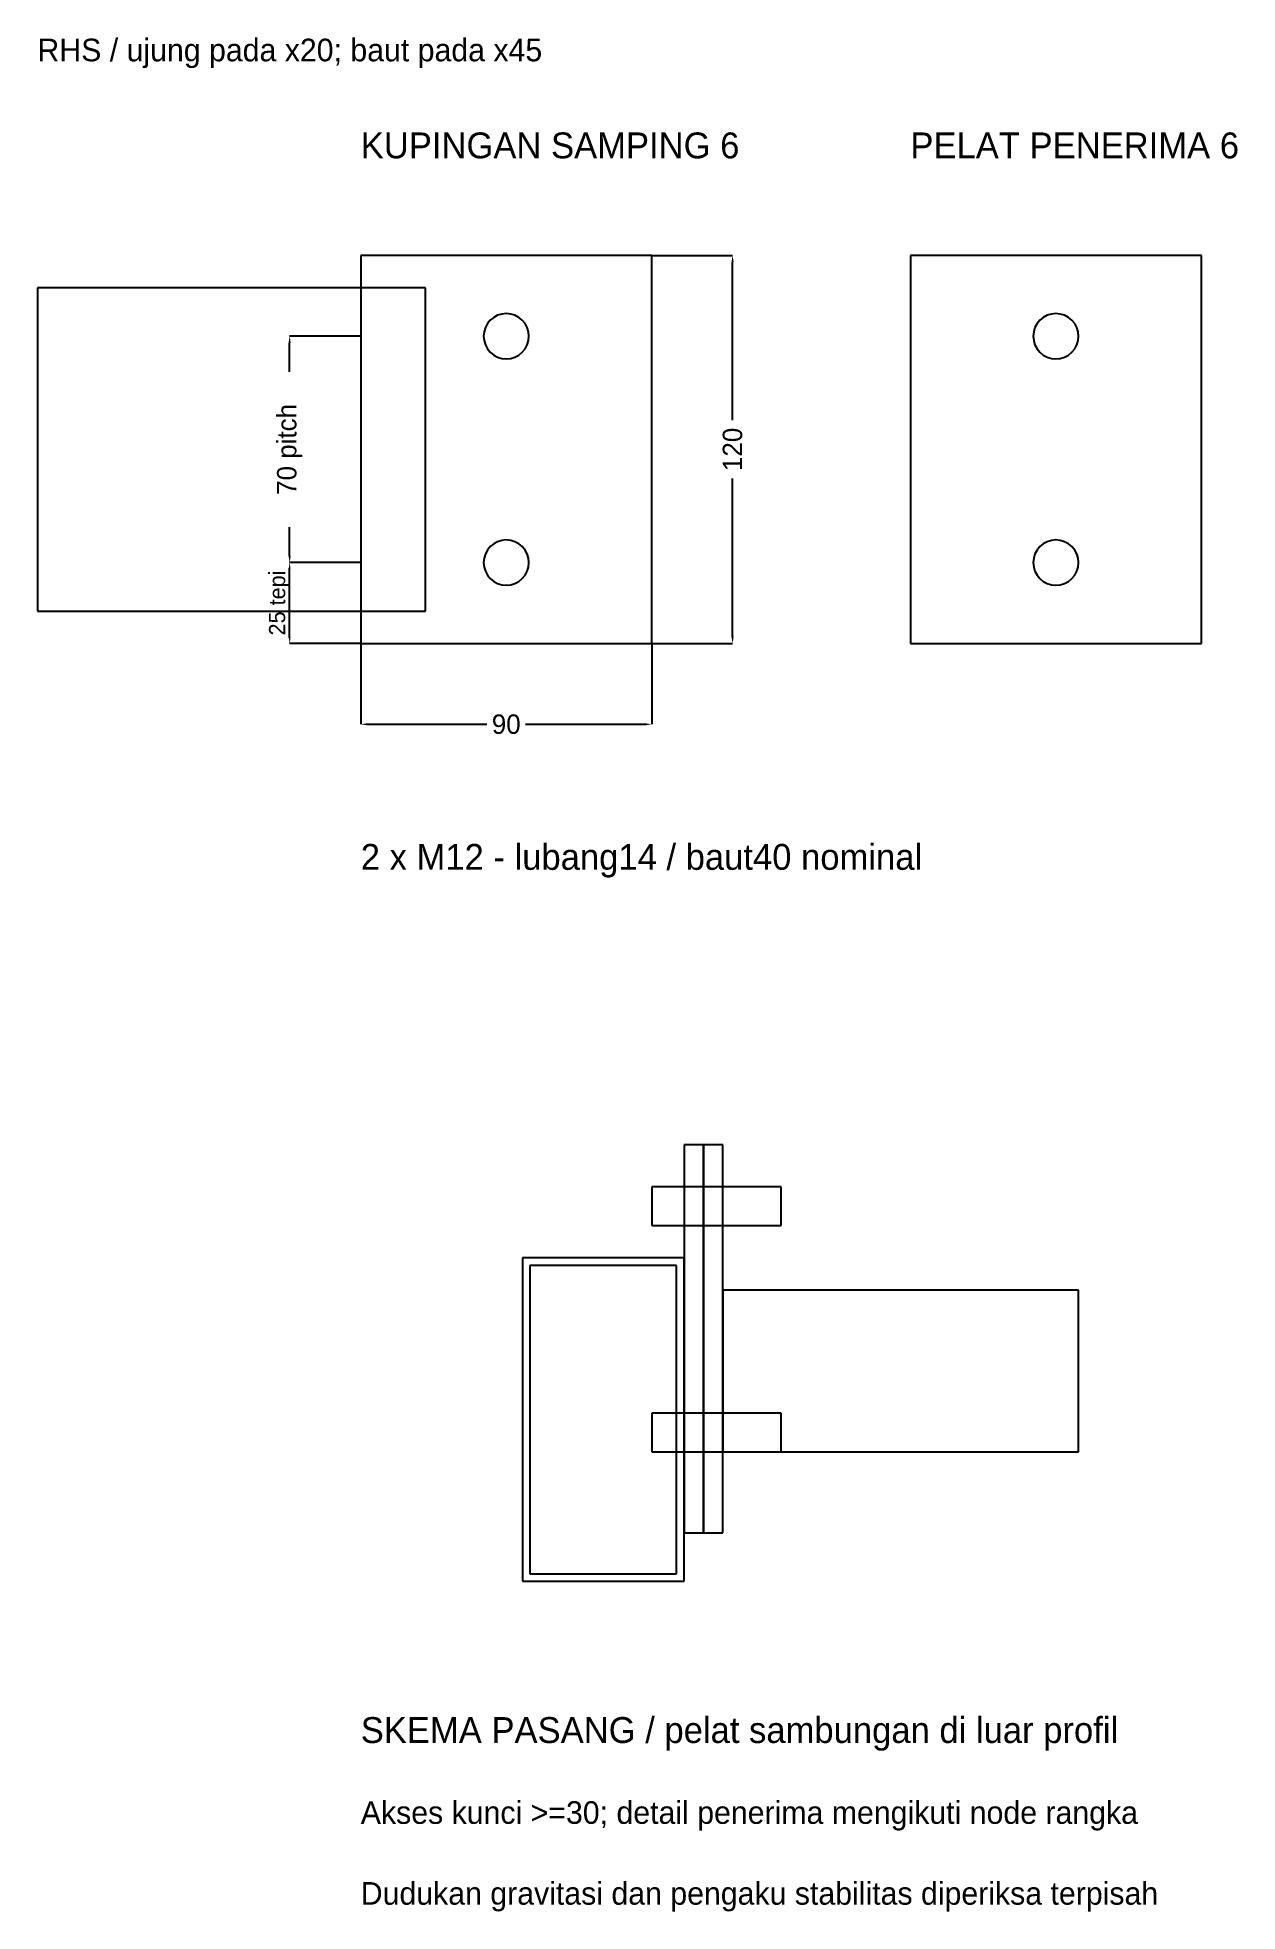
# Model space of a CAD drawing. Header units: millimetres. Extents: x -100 to 271, y -392 to 187.
import ezdxf

# ---------------------------------------------------------------- set-up
doc = ezdxf.new("R2010")
doc.units = ezdxf.units.MM
for name, color, linetype in [('balok', 7, 'Continuous'), ('context', 7, 'Continuous'), ('detail', 7, 'Continuous')]:
    doc.layers.add(name, color=color, linetype=linetype)
doc.dimstyles.get("Standard").update_dxf_attribs({"dimtxt": 2.5, "dimasz": 2.5, "dimexe": 1.25, "dimexo": 0.625, "dimtad": 1, "dimcen": 2.5, "dimazin": 3, "dimtfac": 1, "dimtmove": 0, "dimatfit": 3})

# ---------------------------------------------------------------- blocks, each defined once
blk = doc.blocks.new('_CLOSEDFILLED')
at = {"color": 0, "linetype": 'BYBLOCK'}
blk.add_solid([(-1, 0.16), (0, 0), (-1, -0.16)], dxfattribs=at)
blk = doc.blocks.new('*D1')
for p, q in [((0, 0), (0, -25)), ((90, 0), (90, -25)), ((2.1, -25), (39, -25)), ((51, -25), (87.9, -25))]:
    blk.add_line(p, q)
at = {"layer": 'Defpoints'}
for p in [(0, 0), (90, 0), (0, -25)]:
    blk.add_point(p, dxfattribs=at)
at = {"xscale": 2.0999999999999996, "yscale": 2.0999999999999996, "rotation": 180}
blk.add_blockref('_CLOSEDFILLED', (0, -25), dxfattribs=at)
at = {"xscale": 2.0999999999999996, "yscale": 2.0999999999999996}
blk.add_blockref('_CLOSEDFILLED', (90, -25), dxfattribs=at)
at = {"insert": (45, -25), "char_height": 6, "attachment_point": 5}
blk.add_mtext('90', dxfattribs=at)
blk = doc.blocks.new('*D2')
for p, q in [((90, 120), (115, 120)), ((115, 69), (115, 117.9)), ((115, 2.1), (115, 51)), ((90, 0), (115, 0))]:
    blk.add_line(p, q)
at = {"layer": 'Defpoints'}
for p in [(90, 120), (90, 0), (115, 0)]:
    blk.add_point(p, dxfattribs=at)
at = {"xscale": 2.0999999999999996, "yscale": 2.0999999999999996}
for p, rotation in [((115, 120), 90), ((115, 0), 270)]:
    blk.add_blockref('_CLOSEDFILLED', p, dxfattribs=dict(at, rotation=rotation))
at = {"insert": (115, 60), "char_height": 6, "attachment_point": 5, "rotation": 90}
blk.add_mtext('120', dxfattribs=at)
blk = doc.blocks.new('*D3')
for p, q in [((0, 95), (-22, 95)), ((-22, 84), (-22, 92.9)), ((-22, 27.1), (-22, 36)), ((0, 25), (-22, 25))]:
    blk.add_line(p, q)
at = {"layer": 'Defpoints'}
for p in [(0, 95), (-22, 25), (0, 25)]:
    blk.add_point(p, dxfattribs=at)
at = {"xscale": 2.0999999999999996, "yscale": 2.0999999999999996}
for p, rotation in [((-22, 95), 90), ((-22, 25), 270)]:
    blk.add_blockref('_CLOSEDFILLED', p, dxfattribs=dict(at, rotation=rotation))
at = {"insert": (-22, 60), "char_height": 6, "attachment_point": 5, "rotation": 90}
blk.add_mtext('70 pitch', dxfattribs=at)
blk = doc.blocks.new('*D4')
for p, q in [((0, 25), (-22, 25)), ((-22, 1.75), (-22, 23.25)), ((0, 0), (-22, 0))]:
    blk.add_line(p, q)
at = {"layer": 'Defpoints'}
for p in [(0, 25), (-22, 0), (0, 0)]:
    blk.add_point(p, dxfattribs=at)
at = {"xscale": 1.75, "yscale": 1.75}
for p, rotation in [((-22, 25), 90), ((-22, 0), 270)]:
    blk.add_blockref('_CLOSEDFILLED', p, dxfattribs=dict(at, rotation=rotation))
at = {"insert": (-25.125, 12.5), "char_height": 5, "attachment_point": 5, "rotation": 90}
blk.add_mtext('25 tepi', dxfattribs=at)

msp = doc.modelspace()

# ---------------------------------------------------------------- linework, layer by layer
at = {"layer": 'balok'}
for p, q in [((100, -190), (50, -190)), ((50, -190), (50, -290)), ((100, -290), (100, -190)), ((222, -200), (112, -200)), ((112, -200), (112, -250)), ((222, -250), (222, -200)), ((112, -250), (222, -250)), ((50, -290), (100, -290))]:
    msp.add_line(p, q, dxfattribs=at)
at = {"layer": 'context'}
for p, q in [((260, 120), (170, 120)), ((170, 120), (170, 0)), ((260, 0), (260, 120)), ((20, 110), (-100, 110)), ((-100, 110), (-100, 10)), ((20, 10), (20, 110)), ((-100, 10), (20, 10)), ((170, 0), (260, 0)), ((112, -155), (106, -155)), ((106, -155), (106, -275)), ((112, -275), (112, -155)), ((97.7, -192.3), (52.3, -192.3)), ((52.3, -192.3), (52.3, -287.7)), ((97.7, -287.7), (97.7, -192.3)), ((106, -275), (112, -275)), ((52.3, -287.7), (97.7, -287.7))]:
    msp.add_line(p, q, dxfattribs=at)
at = {"layer": 'detail'}
for p, q in [((90, 120), (0, 120)), ((0, 120), (0, 0)), ((90, 0), (90, 120)), ((39.18, 98.889), (38.533, 97.679)), ((40.05, 99.95), (39.18, 98.889)), ((41.111, 100.82), (40.05, 99.95)), ((42.321, 101.467), (41.111, 100.82)), ((43.634, 101.865), (42.321, 101.467)), ((45, 102), (43.634, 101.865)), ((46.366, 101.865), (45, 102)), ((47.679, 101.467), (46.366, 101.865)), ((48.889, 100.82), (47.679, 101.467)), ((49.95, 99.95), (48.889, 100.82)), ((50.82, 98.889), (49.95, 99.95)), ((51.467, 97.679), (50.82, 98.889)), ((209.18, 98.889), (208.533, 97.679)), ((210.05, 99.95), (209.18, 98.889)), ((211.111, 100.82), (210.05, 99.95)), ((212.321, 101.467), (211.111, 100.82)), ((213.634, 101.865), (212.321, 101.467)), ((215, 102), (213.634, 101.865)), ((216.366, 101.865), (215, 102)), ((217.679, 101.467), (216.366, 101.865)), ((218.889, 100.82), (217.679, 101.467)), ((219.95, 99.95), (218.889, 100.82)), ((220.82, 98.889), (219.95, 99.95)), ((221.467, 97.679), (220.82, 98.889)), ((38.135, 96.366), (38, 95)), ((38, 95), (38.135, 93.634)), ((38.533, 97.679), (38.135, 96.366)), ((38.135, 93.634), (38.533, 92.321)), ((51.865, 96.366), (51.467, 97.679)), ((51.467, 92.321), (51.865, 93.634)), ((52, 95), (51.865, 96.366)), ((51.865, 93.634), (52, 95)), ((208.135, 96.366), (208, 95)), ((208, 95), (208.135, 93.634)), ((208.533, 97.679), (208.135, 96.366)), ((208.135, 93.634), (208.533, 92.321)), ((221.865, 96.366), (221.467, 97.679)), ((221.467, 92.321), (221.865, 93.634)), ((222, 95), (221.865, 96.366)), ((221.865, 93.634), (222, 95)), ((38.533, 92.321), (39.18, 91.111)), ((39.18, 91.111), (40.05, 90.05)), ((40.05, 90.05), (41.111, 89.18)), ((41.111, 89.18), (42.321, 88.533)), ((42.321, 88.533), (43.634, 88.135)), ((43.634, 88.135), (45, 88)), ((45, 88), (46.366, 88.135)), ((46.366, 88.135), (47.679, 88.533)), ((47.679, 88.533), (48.889, 89.18)), ((48.889, 89.18), (49.95, 90.05)), ((49.95, 90.05), (50.82, 91.111)), ((50.82, 91.111), (51.467, 92.321)), ((208.533, 92.321), (209.18, 91.111)), ((209.18, 91.111), (210.05, 90.05)), ((210.05, 90.05), (211.111, 89.18)), ((211.111, 89.18), (212.321, 88.533)), ((212.321, 88.533), (213.634, 88.135)), ((213.634, 88.135), (215, 88)), ((215, 88), (216.366, 88.135)), ((216.366, 88.135), (217.679, 88.533)), ((217.679, 88.533), (218.889, 89.18)), ((218.889, 89.18), (219.95, 90.05)), ((219.95, 90.05), (220.82, 91.111)), ((220.82, 91.111), (221.467, 92.321)), ((40.05, 29.95), (39.18, 28.889)), ((41.111, 30.82), (40.05, 29.95)), ((42.321, 31.467), (41.111, 30.82)), ((43.634, 31.865), (42.321, 31.467)), ((45, 32), (43.634, 31.865)), ((46.366, 31.865), (45, 32)), ((47.679, 31.467), (46.366, 31.865)), ((48.889, 30.82), (47.679, 31.467)), ((49.95, 29.95), (48.889, 30.82)), ((50.82, 28.889), (49.95, 29.95)), ((210.05, 29.95), (209.18, 28.889)), ((211.111, 30.82), (210.05, 29.95)), ((212.321, 31.467), (211.111, 30.82)), ((213.634, 31.865), (212.321, 31.467)), ((215, 32), (213.634, 31.865)), ((216.366, 31.865), (215, 32)), ((217.679, 31.467), (216.366, 31.865)), ((218.889, 30.82), (217.679, 31.467)), ((219.95, 29.95), (218.889, 30.82)), ((220.82, 28.889), (219.95, 29.95)), ((38.135, 26.366), (38, 25)), ((38, 25), (38.135, 23.634)), ((38.533, 27.679), (38.135, 26.366)), ((38.135, 23.634), (38.533, 22.321)), ((39.18, 28.889), (38.533, 27.679)), ((51.467, 27.679), (50.82, 28.889)), ((51.865, 26.366), (51.467, 27.679)), ((51.467, 22.321), (51.865, 23.634)), ((52, 25), (51.865, 26.366)), ((51.865, 23.634), (52, 25)), ((208.135, 26.366), (208, 25)), ((208, 25), (208.135, 23.634)), ((208.533, 27.679), (208.135, 26.366)), ((208.135, 23.634), (208.533, 22.321)), ((209.18, 28.889), (208.533, 27.679)), ((221.467, 27.679), (220.82, 28.889)), ((221.865, 26.366), (221.467, 27.679)), ((221.467, 22.321), (221.865, 23.634)), ((222, 25), (221.865, 26.366)), ((221.865, 23.634), (222, 25)), ((38.533, 22.321), (39.18, 21.111)), ((39.18, 21.111), (40.05, 20.05)), ((40.05, 20.05), (41.111, 19.18)), ((41.111, 19.18), (42.321, 18.533)), ((42.321, 18.533), (43.634, 18.135)), ((43.634, 18.135), (45, 18)), ((45, 18), (46.366, 18.135)), ((46.366, 18.135), (47.679, 18.533)), ((47.679, 18.533), (48.889, 19.18)), ((48.889, 19.18), (49.95, 20.05)), ((49.95, 20.05), (50.82, 21.111)), ((50.82, 21.111), (51.467, 22.321)), ((208.533, 22.321), (209.18, 21.111)), ((209.18, 21.111), (210.05, 20.05)), ((210.05, 20.05), (211.111, 19.18)), ((211.111, 19.18), (212.321, 18.533)), ((212.321, 18.533), (213.634, 18.135)), ((213.634, 18.135), (215, 18)), ((215, 18), (216.366, 18.135)), ((216.366, 18.135), (217.679, 18.533)), ((217.679, 18.533), (218.889, 19.18)), ((218.889, 19.18), (219.95, 20.05)), ((219.95, 20.05), (220.82, 21.111)), ((220.82, 21.111), (221.467, 22.321)), ((0, 0), (90, 0)), ((106, -155), (100, -155)), ((100, -155), (100, -275)), ((106, -275), (106, -155)), ((130, -168), (90, -168)), ((90, -168), (90, -180)), ((130, -180), (130, -168)), ((90, -180), (130, -180)), ((130, -238), (90, -238)), ((90, -238), (90, -250)), ((130, -250), (130, -238)), ((90, -250), (130, -250)), ((100, -275), (106, -275))]:
    msp.add_line(p, q, dxfattribs=at)

# ---------------------------------------------------------------- texts
for s, height, p in [('RHS / ujung pada x20; baut pada x45', 7, (-100, 180)), ('KUPINGAN SAMPING 6', 8, (0, 150)), ('PELAT PENERIMA 6', 8, (170, 150)), ('2 x M12 - lubang14 / baut40 nominal', 8, (0, -70)), ('SKEMA PASANG / pelat sambungan di luar profil', 8, (0, -340)), ('Akses kunci >=30; detail penerima mengikuti node rangka', 7, (0, -365)), ('Dudukan gravitasi dan pengaku stabilitas diperiksa terpisah', 7, (0, -390))]:
    msp.add_text(s, height=height).set_placement(p)

# ---------------------------------------------------------------- dimensions: what is measured, and where the dimension line sits
for base, p1, p2, text, override, picture, middle in [((115, 0), (90, 0), (90, 120), '120', {"dimtxt": 6, "dimasz": 2.1}, '*D2', (115, 60)), ((-22, 25), (0, 25), (0, 95), '70 pitch', {"dimtxt": 6, "dimasz": 2.1}, '*D3', (-22, 60)), ((-22, 0), (0, 0), (0, 25), '25 tepi', {"dimtxt": 5, "dimasz": 1.75}, '*D4', (-25.125, 12.5))]:
    dim = msp.add_linear_dim(base=base, p1=p1, p2=p2, angle=90, text=text, dimstyle='Standard', override=override)
    dim.commit()
    dim.dimension.update_dxf_attribs({"geometry": picture, "text_midpoint": middle})
dim = msp.add_linear_dim(base=(0, -25), p1=(0, 0), p2=(90, 0), text='90', dimstyle='Standard', override={"dimtxt": 6, "dimasz": 2.1})
dim.commit()
dim.dimension.update_dxf_attribs({"geometry": '*D1', "text_midpoint": (45, -25)})

doc.saveas('drawing.dxf')
